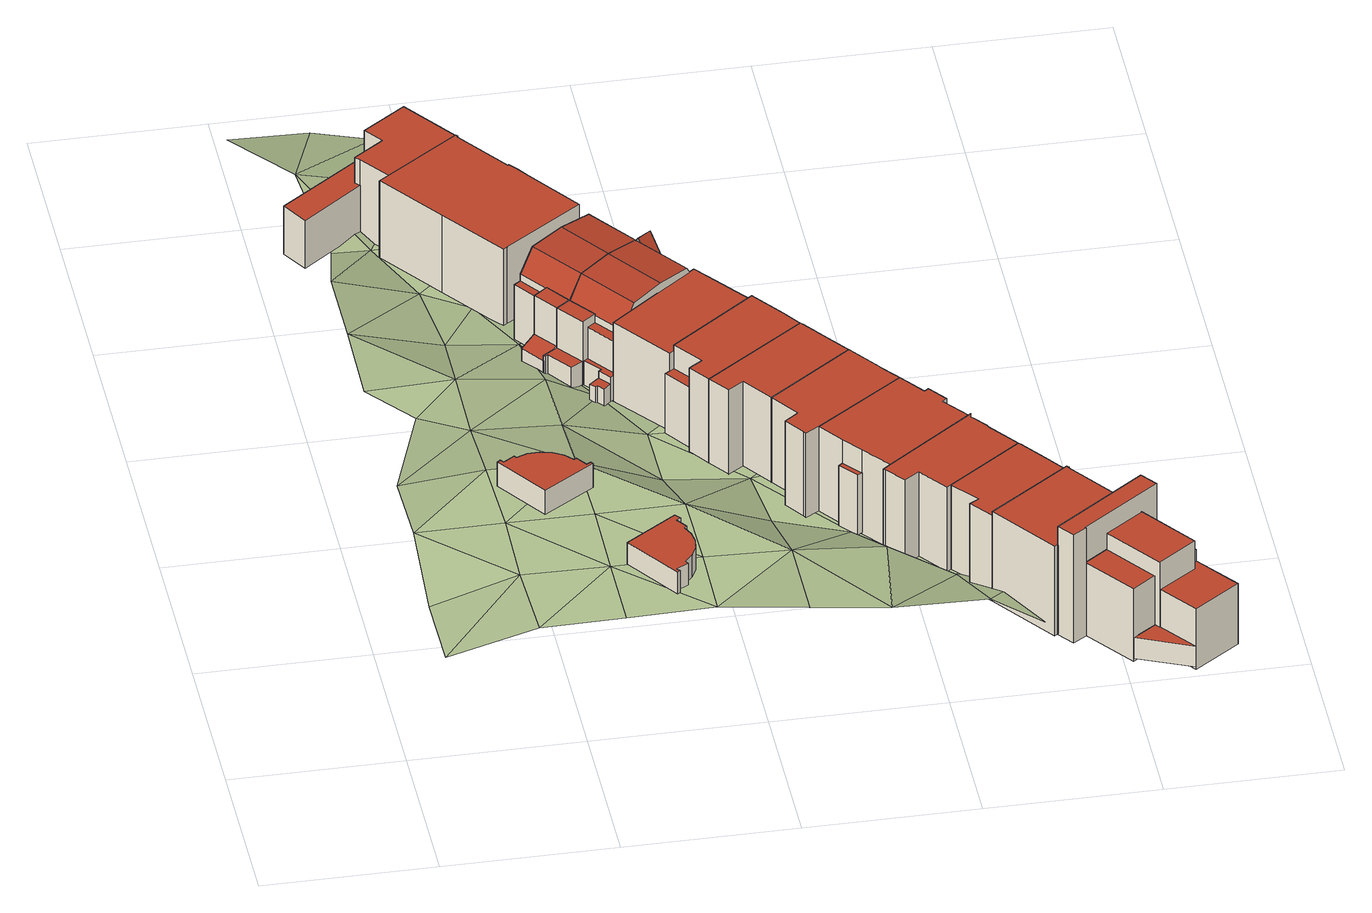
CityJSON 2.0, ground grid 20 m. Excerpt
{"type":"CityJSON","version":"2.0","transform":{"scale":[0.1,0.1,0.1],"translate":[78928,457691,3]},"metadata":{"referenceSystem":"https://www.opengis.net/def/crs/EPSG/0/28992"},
"CityObjects":{
"building1":{"type":"Building","attributes":{"RelativeEavesHeight":3.22,"AbsoluteEavesHeight":12.1,"RelativeRidgeHeight":3.22,"AbsoluteRidgeHeight":12.1,"roofType":"1000"},"geometry":[{"type":"Solid","lod":"2","boundaries":[[[[0,1,2,3]],[[1,4,5,2]],[[4,6,7,5]],[[6,8,9,7]],[[8,10,11,9]],[[10,12,13,11]],[[12,14,15,13]],[[14,16,17,15]],[[16,18,19,17]],[[18,20,21,19]],[[20,22,23,21]],[[22,24,25,23]],[[24,26,27,25]],[[26,28,29,27]],[[28,0,3,29]],[[28,26,24,22,20,18,16,14,12,10,8,6,4,1,0]],[[3,2,5,7,9,11,13,15,17,19,21,23,25,27,29]]]],"semantics":{"surfaces":[{"type":"WallSurface"},{"type":"RoofSurface","Slope":90,"Direction":0},{"type":"GroundSurface"}],"values":[[0,0,0,0,0,0,0,0,0,0,0,0,0,0,0,1,2]]}}]},
"building2":{"type":"Building","attributes":{"RelativeEavesHeight":2.9,"AbsoluteEavesHeight":11.89,"RelativeRidgeHeight":2.9,"AbsoluteRidgeHeight":11.89,"roofType":"1000"},"geometry":[{"type":"Solid","lod":"2","boundaries":[[[[30,31,32,33]],[[31,34,35,32]],[[34,36,37,35]],[[36,38,39,37]],[[38,40,41,39]],[[40,42,43,41]],[[42,44,45,43]],[[44,46,47,45]],[[46,48,49,47]],[[48,50,51,49]],[[50,52,53,51]],[[52,54,55,53]],[[54,56,57,55]],[[56,58,59,57]],[[58,30,33,59]],[[58,56,54,52,50,48,46,44,42,40,38,36,34,31,30]],[[33,32,35,37,39,41,43,45,47,49,51,53,55,57,59]]]],"semantics":{"surfaces":[{"type":"WallSurface"},{"type":"RoofSurface","Slope":90,"Direction":0},{"type":"GroundSurface"}],"values":[[0,0,0,0,0,0,0,0,0,0,0,0,0,0,0,1,2]]}}]},
"building3":{"type":"Building","children":["building3-1","building3-2"]},
"building3-1":{"type":"BuildingPart","attributes":{"RelativeEavesHeight":10.23,"AbsoluteEavesHeight":13.83,"RelativeRidgeHeight":10.23,"AbsoluteRidgeHeight":13.83,"roofType":"1000"},"parents":["building3"],"geometry":[{"type":"Solid","lod":"2","boundaries":[[[[60,61,62,63]],[[61,64,65,62]],[[64,66,67,65]],[[66,68,69,67]],[[68,70,71,69]],[[70,72,73,71]],[[72,60,63,73]],[[72,70,68,66,64,61,60]],[[63,62,65,67,69,71,73]]]],"semantics":{"surfaces":[{"type":"WallSurface"},{"type":"RoofSurface","Slope":90,"Direction":0},{"type":"GroundSurface"}],"values":[[0,0,0,0,0,0,0,1,2]]}}]},
"building3-2":{"type":"BuildingPart","attributes":{"RelativeEavesHeight":6.45,"AbsoluteEavesHeight":10.43,"RelativeRidgeHeight":6.45,"AbsoluteRidgeHeight":10.43,"roofType":"1000"},"parents":["building3"],"geometry":[{"type":"Solid","lod":"2","boundaries":[[[[74,75,76,77]],[[75,78,79,76]],[[78,80,81,79]],[[80,82,83,81]],[[82,84,85,83]],[[84,74,77,85]],[[84,82,80,78,75,74]],[[77,76,79,81,83,85]]]],"semantics":{"surfaces":[{"type":"WallSurface"},{"type":"RoofSurface","Slope":90,"Direction":0},{"type":"GroundSurface"}],"values":[[0,0,0,0,0,0,1,2]]}}]},
"building4":{"type":"Building","attributes":{"RelativeEavesHeight":10.31,"AbsoluteEavesHeight":13.91,"RelativeRidgeHeight":10.31,"AbsoluteRidgeHeight":13.91,"roofType":"1000"},"geometry":[{"type":"Solid","lod":"2","boundaries":[[[[86,87,88,89]],[[87,90,91,88]],[[90,92,93,91]],[[92,94,95,93]],[[94,96,97,95]],[[96,98,99,97]],[[98,100,101,99]],[[100,102,62,101]],[[102,103,104,62]],[[103,105,106,104]],[[105,107,108,106]],[[107,109,110,108]],[[109,86,89,110]],[[109,107,105,103,102,100,98,96,94,92,90,87,86]],[[89,88,91,93,95,97,99,101,62,104,106,108,110]]]],"semantics":{"surfaces":[{"type":"WallSurface"},{"type":"RoofSurface","Slope":90,"Direction":0},{"type":"GroundSurface"}],"values":[[0,0,0,0,0,0,0,0,0,0,0,0,0,1,2]]}}]},
"building5":{"type":"Building","children":["building5-1","building5-2","building5-3","building5-4"]},
"building5-1":{"type":"BuildingPart","attributes":{"RelativeEavesHeight":8.64,"AbsoluteEavesHeight":12.29,"RelativeRidgeHeight":11.9,"AbsoluteRidgeHeight":15.55,"roofType":"1060"},"parents":["building5"],"geometry":[{"type":"Solid","lod":"2","boundaries":[[[[111,112,113,114]],[[112,115,116,113]],[[115,117,118,116]],[[117,111,114,118]],[[115,112,119,120,121]],[[111,117,122,123,124]],[[112,111,124,119]],[[117,115,121,122]],[[119,124,123,120]],[[122,121,120,123]],[[114,113,116,118]]]],"semantics":{"surfaces":[{"type":"WallSurface"},{"type":"RoofSurface","Slope":33.29,"Direction":233.62},{"type":"RoofSurface","Slope":31.5,"Direction":53.58},{"type":"RoofSurface","Slope":83.45,"Direction":233.62},{"type":"RoofSurface","Slope":83.38,"Direction":53.62},{"type":"GroundSurface"}],"values":[[0,0,0,0,0,0,1,2,3,4,5]]}}]},
"building5-2":{"type":"BuildingPart","attributes":{"RelativeEavesHeight":8.41,"AbsoluteEavesHeight":12.49,"RelativeRidgeHeight":8.41,"AbsoluteRidgeHeight":12.49,"roofType":"1000"},"parents":["building5"],"geometry":[{"type":"Solid","lod":"2","boundaries":[[[[125,126,127,128]],[[126,129,130,127]],[[129,131,132,130]],[[131,125,128,132]],[[131,129,126,125]],[[128,127,130,132]]]],"semantics":{"surfaces":[{"type":"WallSurface"},{"type":"RoofSurface","Slope":90,"Direction":0},{"type":"GroundSurface"}],"values":[[0,0,0,0,1,2]]}}]},
"building5-3":{"type":"BuildingPart","attributes":{"RelativeEavesHeight":7.3,"AbsoluteEavesHeight":11.44,"RelativeRidgeHeight":7.3,"AbsoluteRidgeHeight":11.44,"roofType":"1000"},"parents":["building5"],"geometry":[{"type":"Solid","lod":"2","boundaries":[[[[133,134,130,135]],[[134,136,137,130]],[[136,138,139,137]],[[138,133,135,139]],[[138,136,134,133]],[[135,130,137,139]]]],"semantics":{"surfaces":[{"type":"WallSurface"},{"type":"RoofSurface","Slope":90,"Direction":0},{"type":"GroundSurface"}],"values":[[0,0,0,0,1,2]]}}]},
"building5-4":{"type":"BuildingPart","attributes":{"RelativeEavesHeight":2.75,"AbsoluteEavesHeight":6.96,"RelativeRidgeHeight":3.22,"AbsoluteRidgeHeight":7.44,"roofType":"1010"},"parents":["building5"],"geometry":[{"type":"Solid","lod":"2","boundaries":[[[[140,141,142,143]],[[141,144,145,142]],[[144,146,147,145]],[[146,140,143,147]],[[146,144,141,140]],[[143,142,145,147]]]],"semantics":{"surfaces":[{"type":"WallSurface"},{"type":"RoofSurface","Slope":65.53,"Direction":233.8},{"type":"GroundSurface"}],"values":[[0,0,0,0,1,2]]}}]},
"building6":{"type":"Building","children":["building6-1","building6-2","building6-3","building6-4","building6-5","building6-6","building6-7"]},
"building6-1":{"type":"BuildingPart","attributes":{"RelativeEavesHeight":8.64,"AbsoluteEavesHeight":12.29,"RelativeRidgeHeight":11.9,"AbsoluteRidgeHeight":15.55,"roofType":"1060"},"parents":["building6"],"geometry":[{"type":"Solid","lod":"2","boundaries":[[[[117,148,149,118]],[[148,150,151,149]],[[150,111,114,151]],[[111,117,118,114]],[[150,148,152,153,154]],[[117,111,124,123,122]],[[148,117,122,152]],[[111,150,154,124]],[[152,122,123,153]],[[124,154,153,123]],[[118,149,151,114]]]],"semantics":{"surfaces":[{"type":"WallSurface"},{"type":"RoofSurface","Slope":31.66,"Direction":53.58},{"type":"RoofSurface","Slope":33.29,"Direction":233.62},{"type":"RoofSurface","Slope":83.38,"Direction":53.62},{"type":"RoofSurface","Slope":83.45,"Direction":233.62},{"type":"GroundSurface"}],"values":[[0,0,0,0,0,0,1,2,3,4,5]]}}]},
"building6-2":{"type":"BuildingPart","attributes":{"RelativeEavesHeight":8.48,"AbsoluteEavesHeight":12.49,"RelativeRidgeHeight":8.48,"AbsoluteRidgeHeight":12.49,"roofType":"1000"},"parents":["building6"],"geometry":[{"type":"Solid","lod":"2","boundaries":[[[[155,125,156,157]],[[125,131,158,156]],[[131,159,160,158]],[[159,155,157,160]],[[159,131,125,155]],[[157,156,158,160]]]],"semantics":{"surfaces":[{"type":"WallSurface"},{"type":"RoofSurface","Slope":90,"Direction":0},{"type":"GroundSurface"}],"values":[[0,0,0,0,1,2]]}}]},
"building6-3":{"type":"BuildingPart","attributes":{"RelativeEavesHeight":7.45,"AbsoluteEavesHeight":11.44,"RelativeRidgeHeight":7.45,"AbsoluteRidgeHeight":11.44,"roofType":"1000"},"parents":["building6"],"geometry":[{"type":"Solid","lod":"2","boundaries":[[[[161,162,163,160]],[[162,164,165,163]],[[164,166,167,165]],[[166,161,160,167]],[[166,164,162,161]],[[160,163,165,167]]]],"semantics":{"surfaces":[{"type":"WallSurface"},{"type":"RoofSurface","Slope":90,"Direction":0},{"type":"GroundSurface"}],"values":[[0,0,0,0,1,2]]}}]},
"building6-4":{"type":"BuildingPart","attributes":{"RelativeEavesHeight":3.08,"AbsoluteEavesHeight":7.16,"RelativeRidgeHeight":3.08,"AbsoluteRidgeHeight":7.16,"roofType":"1000"},"parents":["building6"],"geometry":[{"type":"Solid","lod":"2","boundaries":[[[[168,169,170,171]],[[169,172,173,170]],[[172,174,128,173]],[[174,175,176,128]],[[175,177,178,176]],[[177,168,171,178]],[[177,175,174,172,169,168]],[[171,170,173,128,176,178]]]],"semantics":{"surfaces":[{"type":"WallSurface"},{"type":"RoofSurface","Slope":90,"Direction":0},{"type":"GroundSurface"}],"values":[[0,0,0,0,0,0,1,2]]}}]},
"building6-5":{"type":"BuildingPart","attributes":{"RelativeEavesHeight":3.13,"AbsoluteEavesHeight":7.16,"RelativeRidgeHeight":3.13,"AbsoluteRidgeHeight":7.16,"roofType":"1000"},"parents":["building6"],"geometry":[{"type":"Solid","lod":"2","boundaries":[[[[179,180,165,167]],[[180,181,182,165]],[[181,183,184,182]],[[183,185,186,184]],[[185,187,188,186]],[[187,179,167,188]],[[187,185,183,181,180,179]],[[167,165,182,184,186,188]]]],"semantics":{"surfaces":[{"type":"WallSurface"},{"type":"RoofSurface","Slope":90,"Direction":0},{"type":"GroundSurface"}],"values":[[0,0,0,0,0,0,1,2]]}}]},
"building6-6":{"type":"BuildingPart","attributes":{"RelativeEavesHeight":2.31,"AbsoluteEavesHeight":6.35,"RelativeRidgeHeight":2.31,"AbsoluteRidgeHeight":6.35,"roofType":"1000"},"parents":["building6"],"geometry":[{"type":"Solid","lod":"2","boundaries":[[[[189,190,191,182]],[[190,192,193,191]],[[192,194,195,193]],[[194,196,197,195]],[[196,198,184,197]],[[198,189,182,184]],[[198,196,194,192,190,189]],[[182,191,193,195,197,184]]]],"semantics":{"surfaces":[{"type":"WallSurface"},{"type":"RoofSurface","Slope":90,"Direction":0},{"type":"GroundSurface"}],"values":[[0,0,0,0,0,0,1,2]]}}]},
"building6-7":{"type":"BuildingPart","attributes":{"RelativeEavesHeight":8.64,"AbsoluteEavesHeight":12.29,"RelativeRidgeHeight":11.88,"AbsoluteRidgeHeight":15.52,"roofType":"1030"},"parents":["building6"],"geometry":[{"type":"Solid","lod":"2","boundaries":[[[[199,200,201,202]],[[200,203,204,201]],[[203,205,206,204]],[[205,199,202,206]],[[203,200,207]],[[199,205,208]],[[200,199,208,207]],[[205,203,207,208]],[[202,201,204,206]]]],"semantics":{"surfaces":[{"type":"WallSurface"},{"type":"RoofSurface","Slope":34.35,"Direction":143.79},{"type":"RoofSurface","Slope":33.95,"Direction":323.2},{"type":"GroundSurface"}],"values":[[0,0,0,0,0,0,1,2,3]]}}]},
"building7":{"type":"Building","children":["building7-1","building7-2"]},
"building7-1":{"type":"BuildingPart","attributes":{"RelativeEavesHeight":10.71,"AbsoluteEavesHeight":14.37,"RelativeRidgeHeight":10.71,"AbsoluteRidgeHeight":14.37,"roofType":"1000"},"parents":["building7"],"geometry":[{"type":"Solid","lod":"2","boundaries":[[[[209,210,211,212]],[[210,213,214,211]],[[213,215,216,214]],[[215,217,218,216]],[[217,219,220,218]],[[219,221,222,220]],[[221,209,212,222]],[[221,219,217,215,213,210,209]],[[212,211,214,216,218,220,222]]]],"semantics":{"surfaces":[{"type":"WallSurface"},{"type":"RoofSurface","Slope":90,"Direction":0},{"type":"GroundSurface"}],"values":[[0,0,0,0,0,0,0,1,2]]}}]},
"building7-2":{"type":"BuildingPart","attributes":{"RelativeEavesHeight":8.73,"AbsoluteEavesHeight":12.37,"RelativeRidgeHeight":8.73,"AbsoluteRidgeHeight":12.37,"roofType":"1000"},"parents":["building7"],"geometry":[{"type":"Solid","lod":"2","boundaries":[[[[223,224,225,226]],[[224,227,228,225]],[[227,229,230,228]],[[229,223,226,230]],[[229,227,224,223]],[[226,225,228,230]]]],"semantics":{"surfaces":[{"type":"WallSurface"},{"type":"RoofSurface","Slope":90,"Direction":0},{"type":"GroundSurface"}],"values":[[0,0,0,0,1,2]]}}]},
"building8":{"type":"Building","children":["building8-1","building8-2","building8-3"]},
"building8-1":{"type":"BuildingPart","attributes":{"RelativeEavesHeight":8.22,"AbsoluteEavesHeight":11.87,"RelativeRidgeHeight":8.22,"AbsoluteRidgeHeight":11.87,"roofType":"1000"},"parents":["building8"],"geometry":[{"type":"Solid","lod":"2","boundaries":[[[[231,232,233,234]],[[232,235,236,233]],[[235,237,238,236]],[[237,231,234,238]],[[237,235,232,231]],[[234,233,236,238]]]],"semantics":{"surfaces":[{"type":"WallSurface"},{"type":"RoofSurface","Slope":90,"Direction":0},{"type":"GroundSurface"}],"values":[[0,0,0,0,1,2]]}}]},
"building8-2":{"type":"BuildingPart","attributes":{"RelativeEavesHeight":11.48,"AbsoluteEavesHeight":15.17,"RelativeRidgeHeight":11.48,"AbsoluteRidgeHeight":15.17,"roofType":"1000"},"parents":["building8"],"geometry":[{"type":"Solid","lod":"2","boundaries":[[[[239,240,234,222]],[[240,241,238,234]],[[241,242,243,238]],[[242,244,245,243]],[[244,246,247,245]],[[246,248,249,247]],[[248,250,251,249]],[[250,252,253,251]],[[252,254,255,253]],[[254,256,257,255]],[[256,258,259,257]],[[258,239,222,259]],[[258,256,254,252,250,248,246,244,242,241,240,239]],[[222,234,238,243,245,247,249,251,253,255,257,259]]]],"semantics":{"surfaces":[{"type":"WallSurface"},{"type":"RoofSurface","Slope":90,"Direction":0},{"type":"GroundSurface"}],"values":[[0,0,0,0,0,0,0,0,0,0,0,0,1,2]]}}]},
"building8-3":{"type":"BuildingPart","attributes":{"RelativeEavesHeight":7.93,"AbsoluteEavesHeight":12.07,"RelativeRidgeHeight":7.93,"AbsoluteRidgeHeight":12.07,"roofType":"1000"},"parents":["building8"],"geometry":[{"type":"Solid","lod":"2","boundaries":[[[[260,261,262,263]],[[261,264,265,262]],[[264,266,267,265]],[[266,268,269,267]],[[268,260,263,269]],[[268,266,264,261,260]],[[263,262,265,267,269]]]],"semantics":{"surfaces":[{"type":"WallSurface"},{"type":"RoofSurface","Slope":90,"Direction":0},{"type":"GroundSurface"}],"values":[[0,0,0,0,0,1,2]]}}]},
"building9":{"type":"Building","children":["building9-1","building9-2"]},
"building9-1":{"type":"BuildingPart","attributes":{"RelativeEavesHeight":8.19,"AbsoluteEavesHeight":11.87,"RelativeRidgeHeight":8.19,"AbsoluteRidgeHeight":11.87,"roofType":"1000"},"parents":["building9"],"geometry":[{"type":"Solid","lod":"2","boundaries":[[[[270,271,272,273]],[[271,274,275,272]],[[274,276,277,275]],[[276,270,273,277]],[[276,274,271,270]],[[273,272,275,277]]]],"semantics":{"surfaces":[{"type":"WallSurface"},{"type":"RoofSurface","Slope":90,"Direction":0},{"type":"GroundSurface"}],"values":[[0,0,0,0,1,2]]}}]},
"building9-2":{"type":"BuildingPart","attributes":{"RelativeEavesHeight":11.47,"AbsoluteEavesHeight":15.17,"RelativeRidgeHeight":11.47,"AbsoluteRidgeHeight":15.17,"roofType":"1000"},"parents":["building9"],"geometry":[{"type":"Solid","lod":"2","boundaries":[[[[278,279,280,281]],[[279,282,283,280]],[[282,250,251,283]],[[250,248,249,251]],[[248,284,285,249]],[[284,286,287,285]],[[286,288,289,287]],[[288,290,273,289]],[[290,291,277,273]],[[291,292,293,277]],[[292,278,281,293]],[[292,291,290,288,286,284,248,250,282,279,278]],[[281,280,283,251,249,285,287,289,273,277,293]]]],"semantics":{"surfaces":[{"type":"WallSurface"},{"type":"RoofSurface","Slope":90,"Direction":0},{"type":"GroundSurface"}],"values":[[0,0,0,0,0,0,0,0,0,0,0,1,2]]}}]},
"building10":{"type":"Building","attributes":{"RelativeEavesHeight":11.46,"AbsoluteEavesHeight":15.17,"RelativeRidgeHeight":11.46,"AbsoluteRidgeHeight":15.17,"roofType":"1000"},"geometry":[{"type":"Solid","lod":"2","boundaries":[[[[294,295,296,297]],[[295,298,299,296]],[[298,300,301,299]],[[300,302,303,301]],[[302,278,281,303]],[[278,292,293,281]],[[292,304,305,293]],[[304,306,307,305]],[[306,308,309,307]],[[308,310,311,309]],[[310,312,313,311]],[[312,294,297,313]],[[312,310,308,306,304,292,278,302,300,298,295,294]],[[297,296,299,301,303,281,293,305,307,309,311,313]]]],"semantics":{"surfaces":[{"type":"WallSurface"},{"type":"RoofSurface","Slope":90,"Direction":0},{"type":"GroundSurface"}],"values":[[0,0,0,0,0,0,0,0,0,0,0,0,1,2]]}}]},
"building11":{"type":"Building","children":["building11-1","building11-2","building11-3","building11-4"]},
"building11-1":{"type":"BuildingPart","attributes":{"RelativeEavesHeight":8.1,"AbsoluteEavesHeight":11.77,"RelativeRidgeHeight":8.1,"AbsoluteRidgeHeight":11.77,"roofType":"1000"},"parents":["building11"],"geometry":[{"type":"Solid","lod":"2","boundaries":[[[[314,315,316,317]],[[315,318,319,316]],[[318,320,321,319]],[[320,322,323,321]],[[322,324,325,323]],[[324,314,317,325]],[[324,322,320,318,315,314]],[[317,316,319,321,323,325]]]],"semantics":{"surfaces":[{"type":"WallSurface"},{"type":"RoofSurface","Slope":90,"Direction":0},{"type":"GroundSurface"}],"values":[[0,0,0,0,0,0,1,2]]}}]},
"building11-2":{"type":"BuildingPart","attributes":{"RelativeEavesHeight":11.49,"AbsoluteEavesHeight":15.17,"RelativeRidgeHeight":11.49,"AbsoluteRidgeHeight":15.17,"roofType":"1000"},"parents":["building11"],"geometry":[{"type":"Solid","lod":"2","boundaries":[[[[326,327,317,316]],[[327,328,325,317]],[[328,329,330,325]],[[329,331,332,330]],[[331,333,334,332]],[[333,294,297,334]],[[294,312,313,297]],[[312,335,336,313]],[[335,337,338,336]],[[337,326,316,338]],[[337,335,312,294,333,331,329,328,327,326]],[[316,317,325,330,332,334,297,313,336,338]]]],"semantics":{"surfaces":[{"type":"WallSurface"},{"type":"RoofSurface","Slope":90,"Direction":0},{"type":"GroundSurface"}],"values":[[0,0,0,0,0,0,0,0,0,0,1,2]]}}]},
"building11-3":{"type":"BuildingPart","attributes":{"RelativeEavesHeight":8.07,"AbsoluteEavesHeight":11.77,"RelativeRidgeHeight":8.07,"AbsoluteRidgeHeight":11.77,"roofType":"1000"},"parents":["building11"],"geometry":[{"type":"Solid","lod":"2","boundaries":[[[[339,340,313,336]],[[340,341,342,313]],[[341,343,344,342]],[[343,345,346,344]],[[345,347,338,346]],[[347,339,336,338]],[[347,345,343,341,340,339]],[[336,313,342,344,346,338]]]],"semantics":{"surfaces":[{"type":"WallSurface"},{"type":"RoofSurface","Slope":90,"Direction":0},{"type":"GroundSurface"}],"values":[[0,0,0,0,0,0,1,2]]}}]},
"building11-4":{"type":"BuildingPart","attributes":{"RelativeEavesHeight":7.97,"AbsoluteEavesHeight":12.07,"RelativeRidgeHeight":7.97,"AbsoluteRidgeHeight":12.07,"roofType":"1000"},"parents":["building11"],"geometry":[{"type":"Solid","lod":"2","boundaries":[[[[348,349,350,351]],[[349,352,353,350]],[[352,354,355,353]],[[354,348,351,355]],[[354,352,349,348]],[[351,350,353,355]]]],"semantics":{"surfaces":[{"type":"WallSurface"},{"type":"RoofSurface","Slope":90,"Direction":0},{"type":"GroundSurface"}],"values":[[0,0,0,0,1,2]]}}]},
"building12":{"type":"Building","attributes":{"RelativeEavesHeight":11.5,"AbsoluteEavesHeight":15.17,"RelativeRidgeHeight":11.5,"AbsoluteRidgeHeight":15.17,"roofType":"1000"},"geometry":[{"type":"Solid","lod":"2","boundaries":[[[[356,357,358,359]],[[357,360,361,358]],[[360,362,363,361]],[[362,364,365,363]],[[364,366,367,365]],[[366,329,330,367]],[[329,368,323,330]],[[368,369,370,323]],[[369,371,372,370]],[[371,373,374,372]],[[373,375,376,374]],[[375,377,378,376]],[[377,356,359,378]],[[377,375,373,371,369,368,329,366,364,362,360,357,356]],[[359,358,361,363,365,367,330,323,370,372,374,376,378]]]],"semantics":{"surfaces":[{"type":"WallSurface"},{"type":"RoofSurface","Slope":90,"Direction":0},{"type":"GroundSurface"}],"values":[[0,0,0,0,0,0,0,0,0,0,0,0,0,1,2]]}}]},
"building13":{"type":"Building","children":["building13-1","building13-2"]},
"building13-1":{"type":"BuildingPart","attributes":{"RelativeEavesHeight":8.09,"AbsoluteEavesHeight":11.77,"RelativeRidgeHeight":8.09,"AbsoluteRidgeHeight":11.77,"roofType":"1000"},"parents":["building13"],"geometry":[{"type":"Solid","lod":"2","boundaries":[[[[379,380,381,382]],[[380,383,384,381]],[[383,385,386,384]],[[385,379,382,386]],[[385,383,380,379]],[[382,381,384,386]]]],"semantics":{"surfaces":[{"type":"WallSurface"},{"type":"RoofSurface","Slope":90,"Direction":0},{"type":"GroundSurface"}],"values":[[0,0,0,0,1,2]]}}]},
"building13-2":{"type":"BuildingPart","attributes":{"RelativeEavesHeight":11.48,"AbsoluteEavesHeight":15.17,"RelativeRidgeHeight":11.48,"AbsoluteRidgeHeight":15.17,"roofType":"1000"},"parents":["building13"],"geometry":[{"type":"Solid","lod":"2","boundaries":[[[[387,388,389,390]],[[388,391,392,389]],[[391,356,359,392]],[[356,377,378,359]],[[377,393,382,378]],[[393,394,386,382]],[[394,395,396,386]],[[395,397,398,396]],[[397,399,400,398]],[[399,401,402,400]],[[401,387,390,402]],[[401,399,397,395,394,393,377,356,391,388,387]],[[390,389,392,359,378,382,386,396,398,400,402]]]],"semantics":{"surfaces":[{"type":"WallSurface"},{"type":"RoofSurface","Slope":90,"Direction":0},{"type":"GroundSurface"}],"values":[[0,0,0,0,0,0,0,0,0,0,0,1,2]]}}]},
"building14":{"type":"Building","children":["building14-1","building14-2","building14-3","building14-4","building14-5","building14-6","building14-7"]},
"building14-1":{"type":"BuildingPart","attributes":{"RelativeEavesHeight":9.63,"AbsoluteEavesHeight":13.46,"RelativeRidgeHeight":9.63,"AbsoluteRidgeHeight":13.46,"roofType":"1000"},"parents":["building14"],"geometry":[{"type":"Solid","lod":"2","boundaries":[[[[403,404,405,406]],[[404,407,408,405]],[[407,409,410,408]],[[409,403,406,410]],[[409,407,404,403]],[[406,405,408,410]]]],"semantics":{"surfaces":[{"type":"WallSurface"},{"type":"RoofSurface","Slope":90,"Direction":0},{"type":"GroundSurface"}],"values":[[0,0,0,0,1,2]]}}]},
"building14-2":{"type":"BuildingPart","attributes":{"RelativeEavesHeight":8.04,"AbsoluteEavesHeight":11.96,"RelativeRidgeHeight":8.04,"AbsoluteRidgeHeight":11.96,"roofType":"1000"},"parents":["building14"],"geometry":[{"type":"Solid","lod":"2","boundaries":[[[[411,412,413,414]],[[412,415,416,413]],[[415,417,418,416]],[[417,411,414,418]],[[417,415,412,411]],[[414,413,416,418]]]],"semantics":{"surfaces":[{"type":"WallSurface"},{"type":"RoofSurface","Slope":90,"Direction":0},{"type":"GroundSurface"}],"values":[[0,0,0,0,1,2]]}}]},
"building14-3":{"type":"BuildingPart","attributes":{"RelativeEavesHeight":2.8,"AbsoluteEavesHeight":6.96,"RelativeRidgeHeight":2.8,"AbsoluteRidgeHeight":6.96,"roofType":"1000"},"parents":["building14"],"geometry":[{"type":"Solid","lod":"2","boundaries":[[[[419,420,421,422]],[[420,423,424,421]],[[423,419,422,424]],[[423,420,419]],[[422,421,424]]]],"semantics":{"surfaces":[{"type":"WallSurface"},{"type":"RoofSurface","Slope":90,"Direction":0},{"type":"GroundSurface"}],"values":[[0,0,0,1,2]]}}]},
"building14-4":{"type":"BuildingPart","attributes":{"RelativeEavesHeight":12,"AbsoluteEavesHeight":15.7,"RelativeRidgeHeight":12,"AbsoluteRidgeHeight":15.7,"roofType":"1000"},"parents":["building14"],"geometry":[{"type":"Solid","lod":"2","boundaries":[[[[425,426,427,428]],[[426,429,430,427]],[[429,431,390,430]],[[431,432,402,390]],[[432,433,434,402]],[[433,435,436,434]],[[435,437,438,436]],[[437,439,440,438]],[[439,425,428,440]],[[439,437,435,433,432,431,429,426,425]],[[428,427,430,390,402,434,436,438,440]]]],"semantics":{"surfaces":[{"type":"WallSurface"},{"type":"RoofSurface","Slope":90,"Direction":0},{"type":"GroundSurface"}],"values":[[0,0,0,0,0,0,0,0,0,1,2]]}}]},
"building14-5":{"type":"BuildingPart","attributes":{"RelativeEavesHeight":9.6,"AbsoluteEavesHeight":13.3,"RelativeRidgeHeight":9.6,"AbsoluteRidgeHeight":13.3,"roofType":"1000"},"parents":["building14"],"geometry":[{"type":"Solid","lod":"2","boundaries":[[[[441,442,443,438]],[[442,444,445,443]],[[444,446,440,445]],[[446,441,438,440]],[[446,444,442,441]],[[438,443,445,440]]]],"semantics":{"surfaces":[{"type":"WallSurface"},{"type":"RoofSurface","Slope":90,"Direction":0},{"type":"GroundSurface"}],"values":[[0,0,0,0,1,2]]}}]},
"building14-6":{"type":"BuildingPart","attributes":{"RelativeEavesHeight":14.52,"AbsoluteEavesHeight":18.25,"RelativeRidgeHeight":14.52,"AbsoluteRidgeHeight":18.25,"roofType":"1000"},"parents":["building14"],"geometry":[{"type":"Solid","lod":"2","boundaries":[[[[447,448,449,450]],[[448,451,452,449]],[[451,453,428,452]],[[453,454,455,428]],[[454,456,457,455]],[[456,447,450,457]],[[456,454,453,451,448,447]],[[450,449,452,428,455,457]]]],"semantics":{"surfaces":[{"type":"WallSurface"},{"type":"RoofSurface","Slope":90,"Direction":0},{"type":"GroundSurface"}],"values":[[0,0,0,0,0,0,1,2]]}}]},
"building14-7":{"type":"BuildingPart","attributes":{"RelativeEavesHeight":8.75,"AbsoluteEavesHeight":15.72,"RelativeRidgeHeight":8.75,"AbsoluteRidgeHeight":15.72,"roofType":"1000"},"parents":["building14"],"geometry":[{"type":"Solid","lod":"2","boundaries":[[[[458,459,460,461]],[[459,462,463,460]],[[462,464,465,463]],[[464,458,461,465]],[[464,462,459,458]],[[461,460,463,465]]]],"semantics":{"surfaces":[{"type":"WallSurface"},{"type":"RoofSurface","Slope":90,"Direction":0},{"type":"GroundSurface"}],"values":[[0,0,0,0,1,2]]}}]},
"terrain1":{"type":"TINRelief","geometry":[{"type":"CompositeSurface","lod":"2","boundaries":[[[466,467,468]],[[469,466,468]],[[467,470,468]],[[471,469,472]],[[469,468,473]],[[469,473,472]],[[468,470,474]],[[471,475,476]],[[471,472,475]],[[473,468,474]],[[470,477,474]],[[478,476,479]],[[480,478,479]],[[472,473,481]],[[473,474,482]],[[476,475,479]],[[475,472,481]],[[483,480,484]],[[473,482,481]],[[480,479,485]],[[474,477,486]],[[487,483,488]],[[480,485,484]],[[482,474,489]],[[483,484,488]],[[479,475,490]],[[491,487,488]],[[475,481,492]],[[493,491,494]],[[474,486,489]],[[475,492,490]],[[485,479,495]],[[481,482,496]],[[482,489,496]],[[484,485,497]],[[491,488,498]],[[479,490,495]],[[492,481,499]],[[497,485,495]],[[494,491,500]],[[481,496,499]],[[488,484,501]],[[489,486,502]],[[491,498,500]],[[490,492,503]],[[484,497,501]],[[495,490,503]],[[496,489,502]],[[492,499,504]],[[486,505,502]],[[492,504,503]],[[498,488,501]],[[497,495,506]],[[500,498,507]],[[499,496,508]],[[496,502,509]],[[498,510,507]],[[495,503,511]],[[504,499,508]],[[501,497,506]],[[496,509,508]],[[498,501,512]],[[498,513,510]],[[502,505,514]],[[498,512,513]],[[503,504,515]],[[495,511,506]],[[512,501,516]],[[512,517,513]],[[517,512,518]],[[509,502,519]],[[512,516,518]],[[501,520,516]],[[502,514,521]],[[508,509,519]],[[501,506,522]],[[503,515,511]],[[501,522,520]],[[502,521,519]],[[504,508,523]],[[506,511,524]],[[522,506,524]],[[504,523,515]],[[521,514,525]],[[511,526,524]],[[508,519,527]],[[511,515,528]],[[519,521,525]],[[511,529,526]],[[511,528,529]],[[514,530,525]],[[508,527,523]],[[529,528,531]],[[528,515,532]],[[528,532,531]],[[532,515,533]],[[519,525,534]],[[515,523,535]],[[515,535,533]],[[519,536,527]],[[519,534,536]],[[523,527,537]],[[525,530,538]],[[535,523,537]],[[530,539,538]],[[527,540,537]],[[527,541,540]],[[527,536,541]],[[534,525,538]],[[536,542,541]],[[536,534,543]],[[542,536,544]],[[536,543,544]],[[534,538,545]],[[534,545,543]],[[538,539,546]],[[545,538,547]],[[538,548,547]],[[538,549,548]],[[538,546,549]],[[549,546,550]],[[550,546,551]]]}]}
},
"vertices":[
[217,349,91],[175,410,91],[175,410,59],[217,349,59],[179,413,91],[179,413,59],[182,409,91],[182,409,59],[195,418,91],[195,418,59],[197,415,91],[197,415,59],[210,420,91],[210,420,59],[224,420,91],[224,420,59],[237,417,91],[237,417,59],[249,410,91],[249,410,59],[258,400,91],[258,400,59],[261,402,91],[261,402,59],[270,389,91],[270,389,59],[275,392,91],[275,392,59],[277,389,91],[277,389,59],
[359,217,89],[353,205,89],[353,205,60],[359,217,60],[344,195,89],[344,195,60],[346,191,89],[346,191,60],[332,183,89],[332,183,60],[335,179,89],[335,179,60],[332,176,89],[332,176,60],[288,241,89],[288,241,60],[348,282,89],[348,282,60],[353,275,89],[353,275,60],[348,272,89],[348,272,60],[357,259,89],[357,259,60],[354,256,89],[354,256,60],[359,245,89],[359,245,60],[361,231,89],[361,231,60],
[189,1054,108],[235,991,108],[235,991,6],[189,1054,6],[150,931,108],[150,931,6],[125,965,108],[125,965,6],[120,971,108],[120,971,6],[155,996,108],[155,996,6],[139,1018,108],[139,1018,6],
[155,996,74],[120,971,74],[120,971,10],[155,996,10],[125,965,74],[125,965,10],[54,911,74],[54,911,10],[36,942,74],[36,942,10],[139,1018,74],[139,1018,10],
[290,916,109],[299,903,109],[299,903,6],[290,916,6],[344,840,109],[344,840,6],[253,776,109],[253,776,6],[248,772,109],[248,772,6],[194,846,109],[194,846,6],[139,921,109],[139,921,6],[138,922,109],[138,922,6],[235,991,109],[237,988,109],[237,988,6],[236,987,109],[236,987,6],[281,925,109],[281,925,6],[282,926,109],[282,926,6],
[305,686,93],[262,746,93],[262,746,6],[305,686,6],[362,813,93],[362,813,6],[403,758,93],[403,758,6],[277,756,121],[313,780,125],[348,804,121],[389,748,121],[355,723,125],[320,697,121],
[289,674,95],[269,701,95],[269,701,11],[289,674,11],[285,714,95],[285,714,11],[305,686,95],[305,686,11],
[262,746,84],[285,714,84],[262,746,11],[277,708,84],[277,708,11],[254,740,84],[254,740,11],
[269,701,44],[289,674,44],[289,674,12],[269,701,12],[272,662,35],[272,662,12],[253,689,35],[253,689,12],
[449,696,93],[449,696,6],[353,622,93],[353,622,6],[435,686,121],[401,659,125],[367,633,121],
[312,644,95],[289,674,10],[312,644,10],[305,686,10],[328,656,95],[328,656,10],
[328,656,84],[353,622,84],[353,622,10],[344,614,84],[344,614,10],[318,649,84],[318,649,10],
[277,662,42],[274,660,42],[274,660,11],[277,662,11],[272,662,42],[272,662,11],[289,674,42],[312,644,42],[312,644,11],[298,635,42],[298,635,11],
[318,649,42],[344,614,42],[337,609,42],[337,609,10],[326,623,42],[326,623,10],[329,625,42],[329,625,10],[313,645,42],[313,645,10],
[337,609,33],[328,601,33],[328,601,10],[322,608,33],[322,608,10],[320,607,33],[320,607,10],[314,613,33],[314,613,10],[326,623,33],
[420,738,93],[405,727,93],[405,727,6],[420,738,6],[379,762,93],[379,762,6],[394,774,93],[394,774,6],[392,745,125],[407,756,125],
[390,543,114],[340,611,114],[340,611,7],[390,543,7],[444,693,114],[444,693,7],[456,677,114],[456,677,7],[494,627,114],[494,627,7],[496,623,114],[496,623,7],[495,622,114],[495,622,7],
[456,677,94],[467,676,94],[467,676,6],[456,677,6],[495,637,94],[495,637,6],[494,627,94],[494,627,6],
[498,618,89],[511,614,89],[511,614,7],[498,618,7],[523,598,89],[523,598,7],[523,584,89],[523,584,7],
[495,622,122],[498,618,122],[523,584,122],[524,583,122],[524,583,7],[525,581,122],[525,581,7],[536,565,122],[536,565,7],[538,563,122],[538,563,7],[421,478,122],[421,478,7],[404,502,122],[404,502,7],[408,505,122],[408,505,7],[420,513,122],[420,513,7],[395,547,122],[395,547,7],
[420,513,91],[408,505,91],[408,505,11],[420,513,11],[384,539,91],[384,539,11],[390,543,91],[390,543,11],[395,547,91],[395,547,11],
[554,541,89],[568,537,89],[568,537,7],[554,541,7],[580,521,89],[580,521,7],[579,507,89],[579,507,7],
[482,432,122],[457,467,122],[457,467,7],[482,432,7],[439,454,122],[439,454,7],[540,560,122],[540,560,7],[552,544,122],[552,544,7],[553,542,122],[553,542,7],[554,541,122],[579,507,122],[581,505,122],[581,505,7],
[523,370,122],[507,360,122],[507,360,7],[523,370,7],[505,363,122],[505,363,7],[489,387,122],[489,387,7],[505,399,122],[505,399,7],[608,468,122],[608,468,7],[609,466,122],[609,466,7],[621,450,122],[621,450,7],[623,448,122],[623,448,7],[626,444,122],[626,444,7],
[664,392,88],[669,396,88],[669,396,7],[664,392,7],[687,371,88],[687,371,7],[688,370,88],[688,370,7],[690,364,88],[690,364,7],[687,362,88],[687,362,7],
[669,396,122],[664,392,122],[687,362,122],[587,287,122],[587,287,7],[562,319,122],[562,319,7],[544,341,122],[544,341,7],[648,414,122],[648,414,7],[653,418,122],[653,418,7],
[648,414,88],[626,444,88],[632,445,88],[632,445,7],[637,442,88],[637,442,7],[638,441,88],[638,441,7],[653,418,88],
[562,319,91],[556,316,91],[556,316,11],[562,319,11],[539,337,91],[539,337,11],[544,341,91],[544,341,11],
[645,238,122],[640,234,122],[640,234,7],[645,238,7],[615,268,122],[615,268,7],[598,256,122],[598,256,7],[580,278,122],[580,278,7],[578,280,122],[578,280,7],[690,364,122],[689,358,122],[689,358,7],[691,356,122],[691,356,7],[703,340,122],[703,340,7],[704,337,122],[704,337,7],[731,301,122],[731,301,7],
[733,299,88],[747,295,88],[747,295,7],[733,299,7],[758,279,88],[758,279,7],[758,265,88],[758,265,7],
[679,174,122],[659,200,122],[659,200,7],[679,174,7],[670,207,122],[670,207,7],[733,299,122],[758,265,122],[759,264,122],[759,264,7],[760,262,122],[760,262,7],[771,247,122],[771,247,7],[774,243,122],[774,243,7],
[810,35,105],[767,93,105],[767,93,8],[810,35,8],[848,152,105],[848,152,8],[890,95,105],[890,95,8],
[890,95,90],[927,45,90],[927,45,9],[890,95,9],[874,7,90],[874,7,9],[838,55,90],[838,55,9],
[874,7,40],[810,35,40],[810,35,12],[874,7,12],[838,55,40],[838,55,12],
[738,100,127],[738,101,127],[738,101,7],[738,100,7],[734,98,127],[734,98,7],[679,174,127],[774,243,127],[776,241,127],[776,241,7],[775,240,127],[775,240,7],[786,225,127],[786,225,7],[828,167,127],[828,167,7],
[786,225,103],[791,229,103],[791,229,7],[834,171,103],[834,171,7],[828,167,103],
[767,93,152],[768,92,152],[768,92,7],[767,93,7],[752,82,152],[752,82,7],[738,100,152],[844,178,152],[844,178,7],[858,159,152],[858,159,7],
[841,49,127],[794,113,127],[794,113,40],[841,49,40],[839,145,127],[839,145,40],[886,81,127],[886,81,40],
[68,235,35],[69,141,34],[169,241,61],[70,341,59],[172,139,62],[70,439,52],[168,440,60],[171,340,60],[269,240,60],[169,541,41],[117,582,35],[268,140,62],[70,640,36],[171,641,38],[70,741,41],[268,441,58],[270,339,60],[70,839,42],[168,845,8],[178,743,10],[369,142,62],[87,933,10],[131,934,8],[371,239,60],[270,640,26],[67,1041,42],[271,541,35],[6,1120,40],[105,1163,6],[257,728,12],[370,341,59],[221,812,6],[192,1049,6],[365,453,12],[171,1140,5],[272,941,6],[469,239,57],[325,620,10],[364,537,13],[471,141,49],[369,840,6],[204,1140,5],[460,440,11],[468,357,12],[234,1098,5],[400,764,6],[271,1039,5],[271,1046,5],[561,132,44],[486,648,6],[286,1024,5],[273,1042,5],[275,1039,5],[550,322,11],[345,941,5],[574,239,48],[370,905,6],[570,539,7],[417,839,6],[649,224,11],[439,807,6],[602,474,7],[468,738,6],[468,767,6],[671,140,35],[488,738,6],[523,689,6],[557,641,6],[694,346,7],[571,622,6],[670,439,6],[629,540,6],[775,243,7],[733,101,19],[645,517,6],[670,482,6],[687,457,6],[733,393,7],[700,440,6],[770,340,6],[872,142,7],[812,281,7],[839,242,7],[872,196,7],[895,164,7],[911,142,7]
]}
